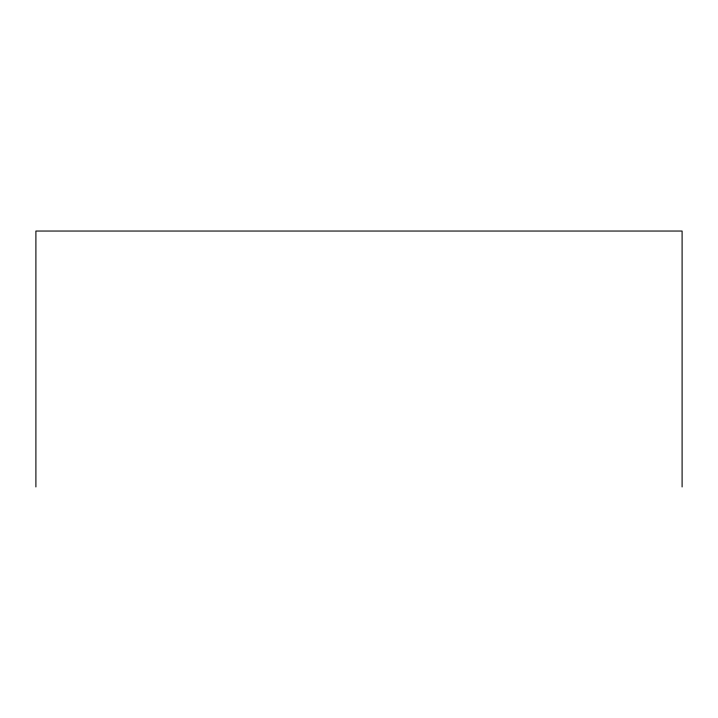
<?xml version="1.0" encoding="UTF-8"?>
<svg xmlns="http://www.w3.org/2000/svg" width="718" height="718" viewBox="0 0 718 718"><rect width="100%" height="100%" fill="white"/><g stroke="black" fill="none" stroke-linecap="round" stroke-linejoin="round"><path stroke-width="1.08" d="M682.1 486.957L682.1 231.043L35.9 231.043L35.9 486.957"/></g></svg>
